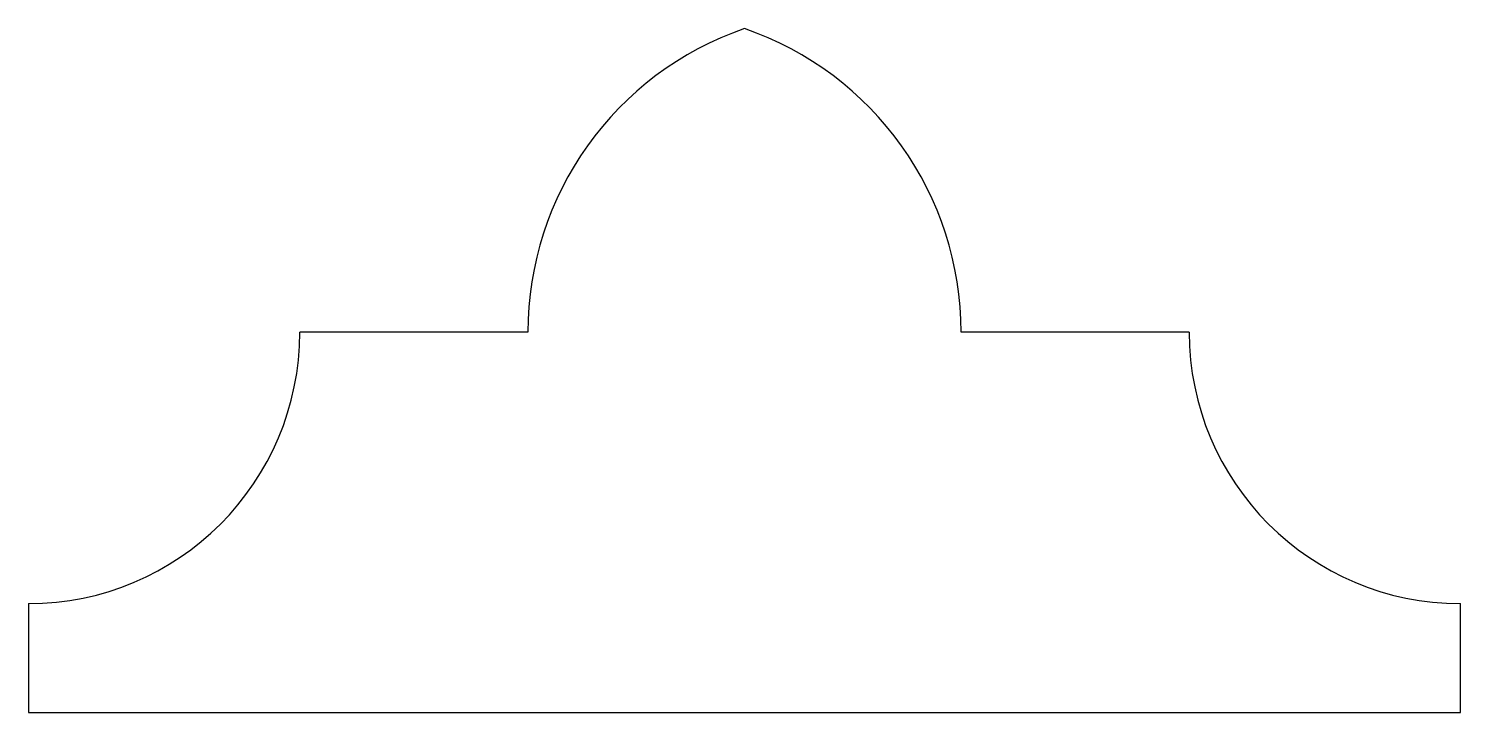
# Model space of a CAD drawing. Extents: x -2.5 to 2.5, y 0 to 2.39.
import ezdxf

# ---------------------------------------------------------------- set-up
doc = ezdxf.new("R2010")
doc.units = 0
doc.layers.add('MODELSKETCH_VISIBLE', color=7, linetype='CONTINUOUS')

msp = doc.modelspace()

# ---------------------------------------------------------------- linework, layer by layer
at = {"layer": 'MODELSKETCH_VISIBLE'}
for p, q in [((-0.7567, 1.3268), (-1.5529, 1.3268)), ((1.5529, 1.3268), (0.7567, 1.3268)), ((-2.5, 0.3797), (-2.5, 0)), ((2.5, 0), (2.5, 0.3797)), ((-2.5, 0), (2.5, 0))]:
    msp.add_line(p, q, dxfattribs=at)
for centre, radius, start, end in [((0.3639, 1.3268), 1.1206, 108.9494, 180), ((-0.3639, 1.3268), 1.1206, 0, 71.0506), ((-2.5, 1.3268), 0.9471, 270, 0), ((2.5, 1.3268), 0.9471, 180, 270)]:
    msp.add_arc(centre, radius, start, end, dxfattribs=at)

doc.saveas('drawing.dxf')
